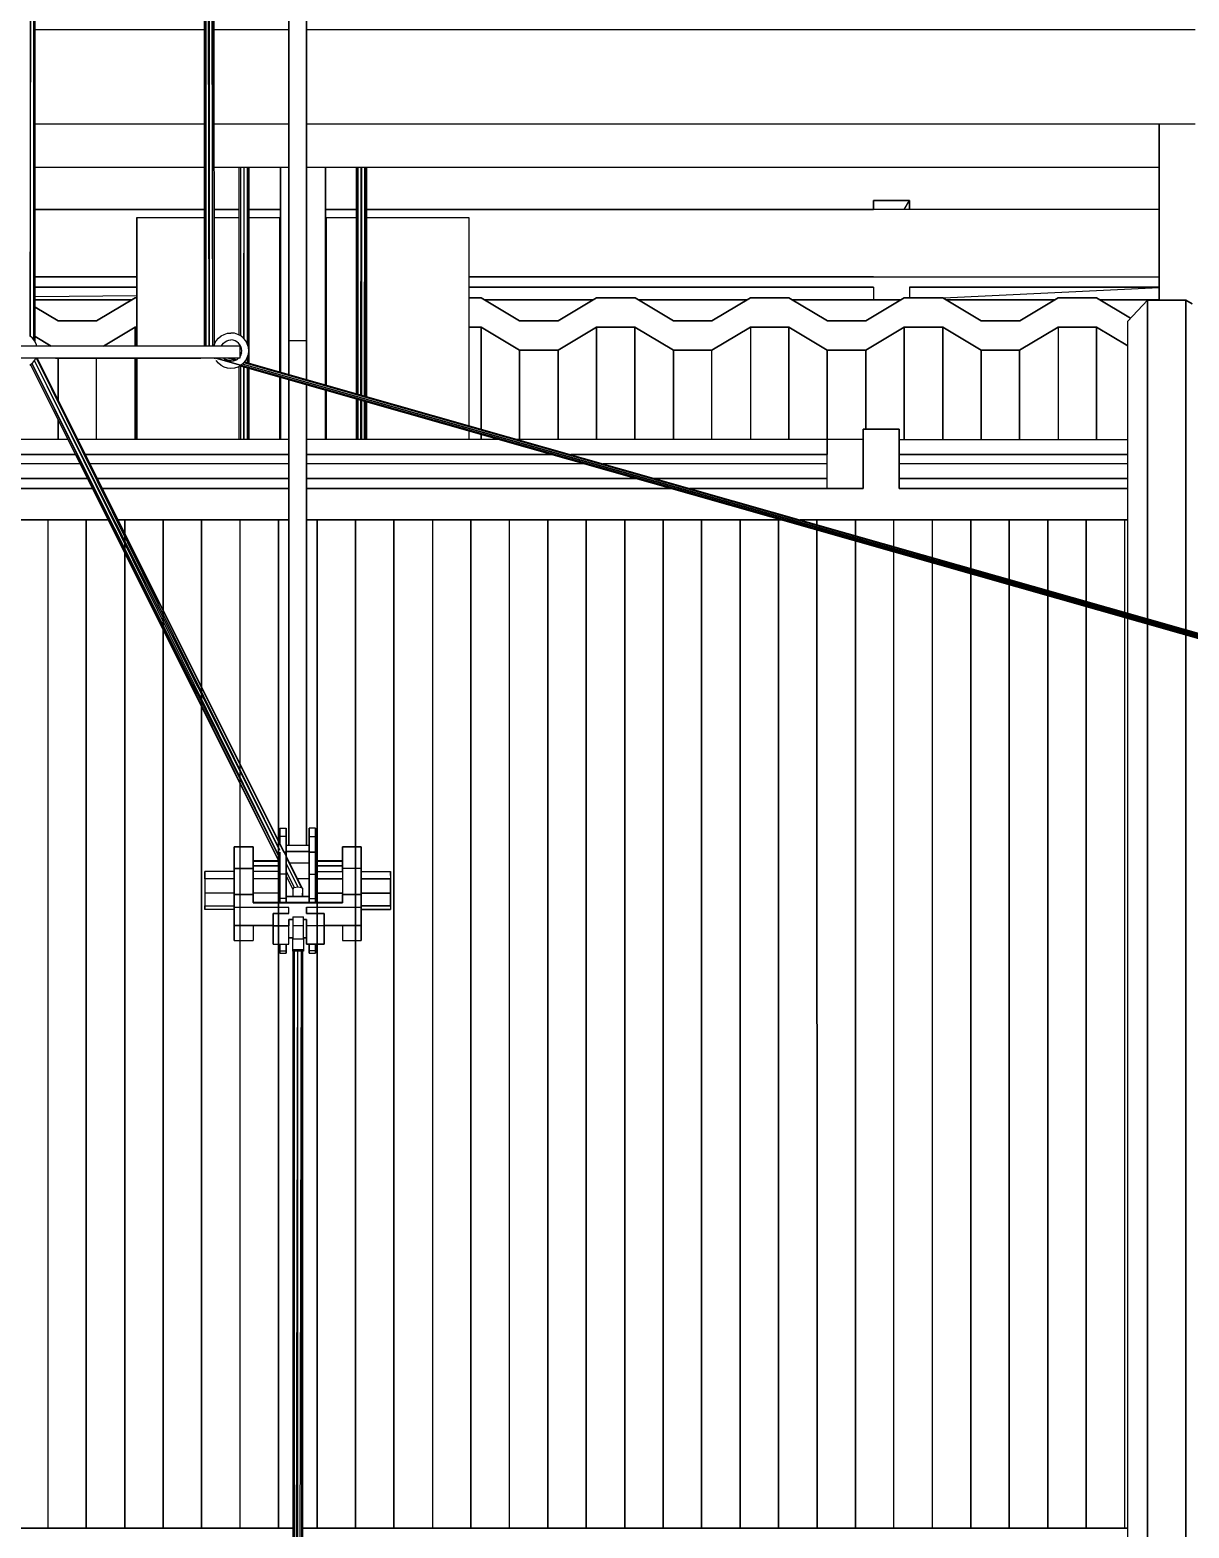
# Model space of a CAD drawing. Extents: x -32 to 51.8, y -51.6 to -5.5.
# Drawn here: x -9.324 to -6.741, y -45.767 to -42.429 of the extents above; entities that cross this region are included whole.
import ezdxf

# ---------------------------------------------------------------- set-up
doc = ezdxf.new("R2010")
doc.units = 0
doc.header["$MEASUREMENT"] = 0
doc.layers.get('0').update_dxf_attribs({"linetype": 'CONTINUOUS'})
doc.layers.add('hachures', color=5, linetype='CONTINUOUS')

msp = doc.modelspace()

# ---------------------------------------------------------------- linework, layer by layer
for p, q in [((-9.3234, -43.1119), (-9.3147, -38.3843)), ((-9.3155, -43.1197), (-9.3147, -38.3843)), ((-9.3154, -43.1197), (-9.3114, -38.3844)), ((-9.3122, -43.1247), (-9.3114, -38.3844)), ((-8.9322, -43.1334), (-8.9366, -38.3844)), ((-8.9366, -38.3844), (-8.9355, -43.1334)), ((-8.9243, -43.1334), (-8.9333, -38.3844)), ((-8.9333, -38.3844), (-8.9322, -43.1334)), ((-8.9164, -43.1334), (-8.9254, -38.3845)), ((-8.9254, -38.3845), (-8.9243, -43.1334)), ((-8.9163, -43.1334), (-8.9174, -38.3844)), ((-8.913, -43.1307), (-8.9174, -38.3844)), ((-8.913, -43.1307), (-8.9141, -38.3844)), ((-9.3226, -38.5067), (-9.3234, -43.1119)), ((-8.747, -43.1207), (-8.747, -41.2391)), ((-8.747, -41.2391), (-8.747, -43.1207)), ((-8.7074, -43.1207), (-8.7074, -41.2391)), ((-8.7074, -41.2391), (-8.7074, -43.1207)), ((-8.9357, -42.429), (-9.3121, -42.429)), ((-8.747, -42.429), (-8.9132, -42.429)), ((-6.7272, -42.429), (-8.7074, -42.429)), ((-8.747, -43.0816), (-8.747, -42.5372)), ((-9.3121, -42.6379), (-8.9356, -42.6379)), ((-8.9131, -42.6379), (-8.747, -42.6379)), ((-8.747, -42.6379), (-8.747, -43.1375)), ((-8.7074, -42.6379), (-6.7272, -42.6379)), ((-6.8072, -43.0311), (-6.8072, -42.6379)), ((-6.8072, -42.6379), (-6.8072, -43.0311)), ((-6.8072, -42.6379), (-6.8072, -43.0311)), ((-6.8072, -43.0311), (-6.8072, -42.6379)), ((-8.9356, -42.7353), (-9.3121, -42.7353)), ((-8.747, -42.7353), (-8.9131, -42.7353)), ((-8.8577, -43.109), (-8.8577, -42.7353)), ((-8.8548, -42.7353), (-8.855, -43.1104)), ((-8.8544, -43.1108), (-8.8544, -42.7353)), ((-8.8475, -42.7353), (-8.848, -43.116)), ((-8.8464, -43.1179), (-8.8464, -42.7353)), ((-8.8396, -42.7353), (-8.84, -43.1277)), ((-8.8385, -43.1322), (-8.8385, -42.7353)), ((-8.8359, -43.1716), (-8.8356, -42.7353)), ((-8.8352, -43.1718), (-8.8352, -42.7353)), ((-8.7657, -42.7353), (-8.7657, -43.1915)), ((-8.7657, -43.1915), (-8.7657, -42.7353)), ((-8.7657, -43.1915), (-8.7657, -42.7353)), ((-6.8072, -42.7353), (-8.7074, -42.7353)), ((-8.6657, -42.7353), (-8.6657, -43.2199)), ((-8.6657, -43.2199), (-8.6657, -42.7353)), ((-8.5962, -43.2397), (-8.5962, -42.7353)), ((-8.5936, -43.2404), (-8.5934, -42.7353)), ((-8.5929, -43.2406), (-8.5929, -42.7353)), ((-8.5867, -43.2424), (-8.586, -42.7353)), ((-8.585, -42.7353), (-8.585, -43.2429)), ((-8.5787, -43.2446), (-8.5781, -42.7353)), ((-8.577, -42.7353), (-8.577, -43.2451)), ((-8.5744, -43.2459), (-8.5742, -42.7353)), ((-8.5737, -42.7353), (-8.5737, -43.2461)), ((-7.3642, -42.8094), (-7.4442, -42.8094)), ((-7.4442, -42.8094), (-7.4442, -42.8292)), ((-7.4442, -42.8094), (-7.3642, -42.8094)), ((-7.4442, -42.8292), (-7.4442, -42.8094)), ((-7.4442, -42.8292), (-7.4442, -42.8094)), ((-7.4442, -42.8094), (-7.4442, -42.8292)), ((-7.4442, -42.8292), (-7.4442, -42.8094)), ((-7.4442, -42.8094), (-7.3642, -42.8094)), ((-7.3755, -42.8292), (-7.3642, -42.8094)), ((-7.3642, -42.8094), (-7.3642, -42.8292)), ((-7.3642, -42.8292), (-7.3642, -42.8094)), ((-7.3642, -42.8094), (-7.3642, -42.8292)), ((-8.9356, -42.8292), (-9.3121, -42.8292)), ((-9.3121, -42.8292), (-8.9356, -42.8292)), ((-9.0856, -43.1334), (-9.0856, -42.8469)), ((-9.0856, -42.8469), (-9.0856, -43.1334)), ((-9.0856, -42.8469), (-9.0856, -42.8469)), ((-9.0856, -43.1334), (-9.0856, -42.8469)), ((-9.0856, -42.8469), (-8.9356, -42.8469)), ((-9.0856, -42.8469), (-9.0856, -42.8469)), ((-8.8577, -42.8292), (-8.9131, -42.8292)), ((-8.9131, -42.8292), (-8.8577, -42.8292)), ((-8.9131, -42.8469), (-8.8577, -42.8469)), ((-8.7657, -42.8292), (-8.8352, -42.8292)), ((-8.8352, -42.8292), (-8.7657, -42.8292)), ((-8.8352, -42.8469), (-8.7676, -42.8469)), ((-8.7676, -42.8469), (-8.7676, -43.191)), ((-8.7676, -42.8469), (-8.7676, -43.191)), ((-8.5962, -42.8292), (-8.6657, -42.8292)), ((-8.6657, -42.8292), (-8.5962, -42.8292)), ((-8.6638, -42.8469), (-8.5962, -42.8469)), ((-8.6638, -43.2205), (-8.6638, -42.8469)), ((-8.6638, -42.8469), (-8.6638, -42.8469)), ((-8.6638, -43.2205), (-8.6638, -42.8469)), ((-8.6638, -42.8469), (-8.6638, -43.2205)), ((-8.6638, -42.8469), (-8.6638, -42.8469)), ((-7.5242, -42.8292), (-8.5737, -42.8292)), ((-8.5737, -42.8292), (-7.5242, -42.8292)), ((-8.5737, -42.8469), (-8.3458, -42.8469)), ((-8.3458, -42.8469), (-8.3458, -43.3109)), ((-7.4442, -42.8292), (-7.5242, -42.8292)), ((-7.5242, -42.8292), (-7.4442, -42.8292)), ((-6.8072, -42.8292), (-7.4442, -42.8292)), ((-9.3121, -42.9792), (-9.0856, -42.9792)), ((-9.0856, -42.9792), (-9.3121, -42.9792)), ((-8.7676, -42.9792), (-8.7657, -42.9792)), ((-8.7657, -42.9792), (-8.7676, -42.9792)), ((-8.6657, -42.9792), (-8.6638, -42.9792)), ((-8.6638, -42.9792), (-8.6657, -42.9792)), ((-8.3458, -42.9792), (-7.5242, -42.9792)), ((-7.5242, -42.9792), (-8.3458, -42.9792)), ((-7.5242, -42.9792), (-7.4442, -42.9792)), ((-7.4442, -42.9792), (-7.5242, -42.9792)), ((-7.4442, -42.9792), (-6.8072, -42.9792)), ((-9.3122, -43.0025), (-9.0856, -43.0025)), ((-9.0856, -43.0025), (-9.3122, -43.0025)), ((-9.0856, -43.0025), (-9.3122, -43.0025)), ((-9.3122, -43.0233), (-9.0856, -43.0208)), ((-9.0898, -43.0259), (-9.1755, -43.077)), ((-9.1755, -43.077), (-9.0898, -43.0259)), ((-9.0856, -43.0259), (-9.0898, -43.0259)), ((-9.0898, -43.0259), (-9.0898, -43.0259)), ((-9.0898, -43.0259), (-9.0856, -43.0259)), ((-8.7676, -43.0025), (-8.7657, -43.0025)), ((-8.7657, -43.0025), (-8.7676, -43.0025)), ((-8.7657, -43.0025), (-8.7676, -43.0025)), ((-8.7676, -43.0173), (-8.7657, -43.0172)), ((-8.6657, -43.0025), (-8.6638, -43.0025)), ((-8.6638, -43.0025), (-8.6657, -43.0025)), ((-8.6638, -43.0025), (-8.6657, -43.0025)), ((-8.6657, -43.0161), (-8.6638, -43.0161)), ((-8.6638, -43.0259), (-8.6657, -43.0259)), ((-8.6657, -43.0259), (-8.6638, -43.0259)), ((-8.3458, -43.0025), (-7.4442, -43.0025)), ((-7.4442, -43.0025), (-8.3458, -43.0025)), ((-7.4442, -43.0025), (-8.3458, -43.0025)), ((-8.3184, -43.0259), (-8.3458, -43.0259)), ((-8.3458, -43.0259), (-8.3184, -43.0259)), ((-8.2327, -43.077), (-8.3184, -43.0259)), ((-8.3184, -43.0259), (-8.3184, -43.0259)), ((-8.3184, -43.0259), (-8.2327, -43.077)), ((-8.0612, -43.0259), (-8.147, -43.077)), ((-8.147, -43.077), (-8.0612, -43.0259)), ((-7.9755, -43.0259), (-8.0612, -43.0259)), ((-8.0612, -43.0259), (-8.0612, -43.0259)), ((-8.0612, -43.0259), (-7.9755, -43.0259)), ((-7.8898, -43.077), (-7.9755, -43.0259)), ((-7.9755, -43.0259), (-7.9755, -43.0259)), ((-7.9755, -43.0259), (-7.8898, -43.077)), ((-7.7184, -43.0259), (-7.8041, -43.077)), ((-7.8041, -43.077), (-7.7184, -43.0259)), ((-7.6327, -43.0259), (-7.7184, -43.0259)), ((-7.7184, -43.0259), (-7.7184, -43.0259)), ((-7.7184, -43.0259), (-7.6327, -43.0259)), ((-7.547, -43.077), (-7.6327, -43.0259)), ((-7.6327, -43.0259), (-7.6327, -43.0259)), ((-7.6327, -43.0259), (-7.547, -43.077)), ((-7.3755, -43.0259), (-7.4612, -43.077)), ((-7.4612, -43.077), (-7.3755, -43.0259)), ((-7.2898, -43.0259), (-7.3755, -43.0259)), ((-7.3755, -43.0259), (-7.3755, -43.0259)), ((-7.3755, -43.0259), (-7.2898, -43.0259)), ((-7.3642, -43.0025), (-6.8072, -43.0025)), ((-6.8072, -43.0025), (-7.3642, -43.0025)), ((-6.8072, -43.0025), (-7.3642, -43.0025)), ((-7.3642, -43.0025), (-7.3642, -43.0259)), ((-7.2041, -43.077), (-7.2898, -43.0259)), ((-7.2898, -43.0259), (-7.2898, -43.0259)), ((-7.2898, -43.0259), (-7.2041, -43.077)), ((-6.8072, -43.0036), (-7.2881, -43.0269)), ((-7.0327, -43.0259), (-7.1184, -43.077)), ((-7.1184, -43.077), (-7.0327, -43.0259)), ((-6.947, -43.0259), (-7.0327, -43.0259)), ((-7.0327, -43.0259), (-7.0327, -43.0259)), ((-7.0327, -43.0259), (-6.947, -43.0259)), ((-6.947, -43.0259), (-6.947, -43.0259)), ((-6.947, -43.0259), (-6.8711, -43.0711)), ((-6.8711, -43.0711), (-6.947, -43.0259)), ((-6.947, -43.0259), (-6.947, -43.0259)), ((-9.0977, -43.0306), (-9.3122, -43.0306)), ((-9.3122, -43.0306), (-9.0977, -43.0306)), ((-9.0977, -43.0306), (-9.3122, -43.0306)), ((-9.2612, -43.077), (-9.3122, -43.0467)), ((-9.3122, -43.0467), (-9.2612, -43.077)), ((-8.7657, -43.0306), (-8.7676, -43.0306)), ((-8.7676, -43.0306), (-8.7657, -43.0306)), ((-8.7657, -43.0306), (-8.7676, -43.0306)), ((-8.7657, -43.0371), (-8.7676, -43.0382)), ((-8.7676, -43.0382), (-8.7657, -43.0371)), ((-8.0691, -43.0306), (-8.3105, -43.0306)), ((-8.3105, -43.0306), (-8.0691, -43.0306)), ((-8.0691, -43.0306), (-8.3105, -43.0306)), ((-7.7263, -43.0306), (-7.9677, -43.0306)), ((-7.9677, -43.0306), (-7.7263, -43.0306)), ((-7.7263, -43.0306), (-7.9677, -43.0306)), ((-7.4442, -43.0306), (-7.6248, -43.0306)), ((-7.6248, -43.0306), (-7.4442, -43.0306)), ((-7.4442, -43.0306), (-7.6248, -43.0306)), ((-7.3834, -43.0306), (-7.4442, -43.0306)), ((-7.4442, -43.0306), (-7.3834, -43.0306)), ((-7.4442, -43.0306), (-7.3834, -43.0306)), ((-7.282, -43.0306), (-7.0405, -43.0306)), ((-7.282, -43.0306), (-7.0405, -43.0306)), ((-7.0406, -43.0306), (-7.2819, -43.0306)), ((-6.8072, -43.0306), (-6.9391, -43.0306)), ((-6.9391, -43.0306), (-6.8072, -43.0306)), ((-6.9391, -43.0306), (-6.8072, -43.0306)), ((-6.8774, -43.0779), (-6.8339, -43.0311)), ((-6.8339, -43.0311), (-6.8774, -43.0779)), ((-6.8339, -43.0311), (-6.8339, -43.7406)), ((-6.7482, -43.0311), (-6.8339, -43.0311)), ((-6.8339, -43.0311), (-6.7482, -43.0311)), ((-6.7338, -43.039), (-6.7482, -43.0311)), ((-6.7482, -43.7649), (-6.7482, -43.0311)), ((-6.7482, -43.0311), (-6.7338, -43.039)), ((-9.1755, -43.077), (-9.2612, -43.077)), ((-9.2612, -43.077), (-9.2612, -43.077)), ((-9.2612, -43.077), (-9.1755, -43.077)), ((-9.1755, -43.077), (-9.1755, -43.077)), ((-9.1603, -43.1334), (-9.0899, -43.0914)), ((-9.0899, -43.0915), (-9.1603, -43.1334)), ((-9.0899, -43.0914), (-9.0899, -43.0915)), ((-9.0899, -43.0914), (-9.0856, -43.0914)), ((-9.0899, -43.1334), (-9.0899, -43.0915)), ((-9.0856, -43.0915), (-9.0899, -43.0915)), ((-8.6657, -43.0914), (-8.6638, -43.0914)), ((-8.6638, -43.0915), (-8.6657, -43.0915)), ((-8.3458, -43.0914), (-8.3185, -43.0914)), ((-8.3185, -43.0915), (-8.3458, -43.0915)), ((-8.3185, -43.0915), (-8.3185, -43.0914)), ((-8.3185, -43.0914), (-8.2328, -43.1426)), ((-8.3185, -43.3186), (-8.3185, -43.0915)), ((-8.2328, -43.1426), (-8.3185, -43.0915)), ((-8.147, -43.077), (-8.2327, -43.077)), ((-8.2327, -43.077), (-8.2327, -43.077)), ((-8.2327, -43.077), (-8.147, -43.077)), ((-8.1471, -43.1426), (-8.0614, -43.0914)), ((-8.0614, -43.0915), (-8.1471, -43.1426)), ((-8.147, -43.077), (-8.147, -43.077)), ((-8.0614, -43.0915), (-8.0614, -43.0914)), ((-8.0614, -43.0914), (-7.9757, -43.0914)), ((-7.9757, -43.0915), (-8.0614, -43.0915)), ((-7.9757, -43.0915), (-7.9757, -43.0914)), ((-7.9757, -43.0914), (-7.8899, -43.1426)), ((-7.8899, -43.1426), (-7.9757, -43.0915)), ((-7.8041, -43.077), (-7.8898, -43.077)), ((-7.8898, -43.077), (-7.8898, -43.077)), ((-7.8898, -43.077), (-7.8041, -43.077)), ((-7.8042, -43.1426), (-7.7185, -43.0914)), ((-7.7185, -43.0915), (-7.8042, -43.1426)), ((-7.8041, -43.077), (-7.8041, -43.077)), ((-7.7185, -43.0914), (-7.6328, -43.0914)), ((-7.6328, -43.0915), (-7.7185, -43.0915)), ((-7.6328, -43.0915), (-7.6328, -43.0914)), ((-7.6328, -43.0914), (-7.5471, -43.1426)), ((-7.5471, -43.1426), (-7.6328, -43.0915)), ((-7.4612, -43.077), (-7.547, -43.077)), ((-7.547, -43.077), (-7.547, -43.077)), ((-7.547, -43.077), (-7.4612, -43.077)), ((-7.4614, -43.1426), (-7.3757, -43.0914)), ((-7.3757, -43.0915), (-7.4614, -43.1426)), ((-7.4612, -43.077), (-7.4612, -43.077)), ((-7.3757, -43.0915), (-7.3757, -43.0914)), ((-7.3757, -43.0914), (-7.2899, -43.0914)), ((-7.2899, -43.0915), (-7.3757, -43.0915)), ((-7.2899, -43.0915), (-7.2899, -43.0914)), ((-7.2899, -43.0914), (-7.2042, -43.1426)), ((-7.2042, -43.1426), (-7.2899, -43.0915)), ((-7.1184, -43.077), (-7.2041, -43.077)), ((-7.2041, -43.077), (-7.2041, -43.077)), ((-7.2041, -43.077), (-7.1184, -43.077)), ((-7.1185, -43.1426), (-7.0328, -43.0914)), ((-7.0328, -43.0915), (-7.1185, -43.1426)), ((-7.1184, -43.077), (-7.1184, -43.077)), ((-7.0328, -43.0914), (-6.9471, -43.0914)), ((-6.9471, -43.0915), (-7.0328, -43.0915)), ((-6.9471, -43.0914), (-6.8774, -43.133)), ((-6.8774, -43.133), (-6.9471, -43.0915)), ((-6.8774, -43.7282), (-6.8774, -43.0779)), ((-6.8774, -43.0779), (-6.8774, -43.0779)), ((-9.3186, -43.1158), (-9.3246, -43.1109)), ((-9.3137, -43.1218), (-9.3186, -43.1158)), ((-9.3101, -43.1286), (-9.3137, -43.1218)), ((-9.3122, -43.1123), (-9.2767, -43.1334)), ((-9.2767, -43.1334), (-9.3122, -43.1123)), ((-8.9124, -43.1286), (-8.9088, -43.1218)), ((-8.9088, -43.1218), (-8.9039, -43.1158)), ((-8.9039, -43.1158), (-8.8979, -43.1109)), ((-8.8979, -43.1109), (-8.8911, -43.1073)), ((-8.8959, -43.1304), (-8.8929, -43.1268)), ((-8.8929, -43.1268), (-8.8893, -43.1238)), ((-8.8911, -43.1073), (-8.8837, -43.105)), ((-8.8893, -43.1238), (-8.8852, -43.1216)), ((-8.8852, -43.1216), (-8.8807, -43.1202)), ((-8.8837, -43.105), (-8.876, -43.1043)), ((-8.8807, -43.1202), (-8.876, -43.1197)), ((-8.8683, -43.105), (-8.876, -43.1043)), ((-8.8713, -43.1202), (-8.876, -43.1197)), ((-8.8668, -43.1216), (-8.8713, -43.1202)), ((-8.8609, -43.1073), (-8.8683, -43.105)), ((-8.8627, -43.1238), (-8.8668, -43.1216)), ((-8.859, -43.1268), (-8.8627, -43.1238)), ((-8.8541, -43.1109), (-8.8609, -43.1073)), ((-8.856, -43.1304), (-8.859, -43.1268)), ((-8.8481, -43.1158), (-8.8541, -43.1109)), ((-8.8432, -43.1218), (-8.8481, -43.1158)), ((-8.8396, -43.1286), (-8.8432, -43.1218)), ((-8.7676, -43.1037), (-8.7657, -43.1026)), ((-8.7657, -43.1026), (-8.7676, -43.1037)), ((-8.747, -43.1968), (-8.747, -43.1207)), ((-8.747, -43.1207), (-8.7074, -43.1207)), ((-8.747, -43.1375), (-8.747, -43.1207)), ((-8.747, -43.1207), (-8.747, -43.1968)), ((-8.7074, -43.2081), (-8.7074, -43.1207)), ((-8.7074, -43.1207), (-8.7074, -43.2081)), ((-9.279, -43.1334), (-9.3557, -43.1334)), ((-9.279, -43.1605), (-9.3557, -43.1605)), ((-9.3137, -43.1656), (-9.311, -43.1605)), ((-9.3086, -43.1334), (-9.3101, -43.1286)), ((-9.3096, -43.1605), (-8.7586, -44.2609)), ((-8.7673, -44.2567), (-9.3096, -43.1605)), ((-8.7158, -44.3438), (-9.3079, -43.1605)), ((-8.7585, -44.2609), (-9.3079, -43.1605)), ((-9.2674, -43.1334), (-9.279, -43.1334)), ((-9.2674, -43.1605), (-9.279, -43.1605)), ((-8.9432, -43.1334), (-9.2674, -43.1334)), ((-8.9432, -43.1605), (-9.2674, -43.1605)), ((-9.2674, -43.1605), (-8.9432, -43.1605)), ((-9.2614, -43.2535), (-9.2614, -43.1605)), ((-9.0899, -43.3413), (-9.0899, -43.1605)), ((-9.0856, -43.3413), (-9.0856, -43.1605)), ((-9.0856, -43.1605), (-9.0856, -43.3413)), ((-9.0856, -43.3413), (-9.0856, -43.1605)), ((-8.9329, -43.1334), (-8.9432, -43.1334)), ((-8.9329, -43.1605), (-8.9432, -43.1605)), ((-8.8563, -43.1334), (-8.9329, -43.1334)), ((-8.8563, -43.1605), (-8.9329, -43.1605)), ((-8.9124, -43.1286), (-8.9139, -43.1334)), ((-8.9139, -43.1334), (-8.9124, -43.1286)), ((-8.9112, -43.1611), (-8.9134, -43.1605)), ((-8.9134, -43.1605), (-8.9112, -43.1611)), ((-4.774, -44.3341), (-8.9101, -43.1605)), ((-8.9101, -43.1605), (-4.774, -44.338)), ((-8.8976, -43.1334), (-8.8959, -43.1304)), ((-8.8929, -43.1607), (-8.8931, -43.1605)), ((-8.8893, -43.1637), (-8.8929, -43.1607)), ((-8.8658, -43.1653), (-8.8829, -43.1605)), ((-8.8658, -43.1653), (-8.8828, -43.1605)), ((-8.8748, -43.1605), (-8.863, -43.1638)), ((-8.859, -43.1607), (-8.8627, -43.1637)), ((-8.8589, -43.1605), (-8.859, -43.1607)), ((-8.8563, -43.1334), (-8.8563, -43.1605)), ((-8.856, -43.157), (-8.8563, -43.1573)), ((-8.8538, -43.1345), (-8.856, -43.1304)), ((-8.8538, -43.1529), (-8.856, -43.157)), ((-8.8525, -43.139), (-8.8538, -43.1345)), ((-8.8525, -43.1484), (-8.8538, -43.1529)), ((-8.852, -43.1437), (-8.8525, -43.139)), ((-8.8525, -43.1484), (-8.852, -43.1437)), ((-8.8432, -43.1656), (-8.8396, -43.1588)), ((-8.8401, -43.1597), (-8.8401, -43.1704)), ((-8.8373, -43.136), (-8.8396, -43.1286)), ((-8.8396, -43.1588), (-8.8373, -43.1514)), ((-8.8385, -43.1708), (-8.8385, -43.1552)), ((-8.8366, -43.1437), (-8.8373, -43.136)), ((-8.8373, -43.1514), (-8.8366, -43.1437)), ((-8.747, -43.1375), (-8.747, -43.1629)), ((-8.747, -43.1629), (-8.747, -43.1375)), ((-8.2328, -43.1426), (-8.2328, -43.1426)), ((-8.2328, -43.1426), (-8.1471, -43.1426)), ((-8.1471, -43.1426), (-8.2328, -43.1426)), ((-8.1471, -43.1426), (-8.1471, -43.1426)), ((-7.8899, -43.1426), (-7.8899, -43.1426)), ((-7.8899, -43.1426), (-7.8042, -43.1426)), ((-7.8042, -43.1426), (-7.8899, -43.1426)), ((-7.5471, -43.1426), (-7.5471, -43.1426)), ((-7.5471, -43.1426), (-7.4614, -43.1426)), ((-7.4614, -43.1426), (-7.5471, -43.1426)), ((-7.4614, -43.1426), (-7.4614, -43.1426)), ((-7.2042, -43.1426), (-7.2042, -43.1426)), ((-7.2042, -43.1426), (-7.1185, -43.1426)), ((-7.1185, -43.1426), (-7.2042, -43.1426)), ((-7.1185, -43.1426), (-7.1185, -43.1426)), ((-9.3186, -43.1716), (-9.3246, -43.1765)), ((-9.323, -43.1752), (-8.7673, -44.2857)), ((-9.3196, -43.1724), (-8.7673, -44.2853)), ((-9.3195, -43.1723), (-8.7673, -44.2752)), ((-9.3186, -43.1716), (-9.3137, -43.1656)), ((-8.7673, -44.2577), (-9.3141, -43.166)), ((-9.3141, -43.1661), (-8.7673, -44.2742)), ((-8.9039, -43.1716), (-8.9088, -43.1656)), ((-8.8979, -43.1765), (-8.9039, -43.1716)), ((-8.8911, -43.1801), (-8.8979, -43.1765)), ((-8.8837, -43.1824), (-8.8911, -43.1801)), ((-8.873, -43.1674), (-8.8909, -43.1623)), ((-8.8732, -43.1674), (-8.8909, -43.1624)), ((-8.8852, -43.1659), (-8.8893, -43.1637)), ((-8.8807, -43.1672), (-8.8852, -43.1659)), ((-8.876, -43.1831), (-8.8837, -43.1824)), ((-8.876, -43.1677), (-8.8807, -43.1672)), ((-8.8713, -43.1672), (-8.876, -43.1677)), ((-8.8683, -43.1824), (-8.876, -43.1831)), ((-8.8668, -43.1659), (-8.8713, -43.1672)), ((-8.8609, -43.1801), (-8.8683, -43.1824)), ((-8.8627, -43.1637), (-8.8668, -43.1659)), ((-8.8541, -43.1765), (-8.8609, -43.1801)), ((-8.8577, -43.3413), (-8.8577, -43.1784)), ((-4.774, -44.338), (-8.8552, -43.1771)), ((-8.8552, -43.1771), (-4.774, -44.3386)), ((-8.8551, -43.1771), (-8.8551, -43.3413)), ((-8.8544, -43.3413), (-8.8544, -43.1773)), ((-8.8481, -43.1716), (-8.854, -43.1764)), ((-4.774, -44.3341), (-8.8508, -43.1738)), ((-4.774, -44.3292), (-8.8507, -43.1737)), ((-8.848, -43.1791), (-8.8482, -43.3413)), ((-8.8481, -43.1716), (-8.8432, -43.1656)), ((-4.774, -44.3291), (-8.8473, -43.1706)), ((-4.774, -44.3261), (-8.8473, -43.1706)), ((-8.8464, -43.3413), (-8.8464, -43.1796)), ((-8.8458, -43.1687), (-4.774, -44.3261)), ((-8.8401, -43.1814), (-8.8403, -43.3413)), ((-8.8385, -43.3413), (-8.8385, -43.1818)), ((-8.8359, -43.3413), (-8.8359, -43.1826)), ((-8.8352, -43.3413), (-8.8352, -43.1828)), ((-8.747, -43.1629), (-8.747, -43.1968)), ((-8.747, -43.1968), (-8.747, -43.1629)), ((-8.7676, -43.202), (-8.7676, -43.3413)), ((-8.7676, -43.202), (-8.7676, -43.3413)), ((-8.7657, -43.2025), (-8.7657, -43.3413)), ((-8.7657, -43.3413), (-8.7657, -43.2025)), ((-8.7657, -43.3413), (-8.7657, -43.2025)), ((-8.747, -43.2079), (-8.7469, -44.2463)), ((-8.7469, -44.2463), (-8.747, -43.2079)), ((-8.747, -43.2079), (-8.747, -44.2463)), ((-8.747, -44.2463), (-8.747, -43.2079)), ((-8.7074, -44.2463), (-8.7074, -43.2191)), ((-8.7074, -43.2191), (-8.7074, -44.2463)), ((-8.6657, -43.231), (-8.6657, -43.3413)), ((-8.6657, -43.3413), (-8.6657, -43.231)), ((-8.6638, -43.3413), (-8.6638, -43.2315)), ((-8.6638, -43.3413), (-8.6638, -43.2315)), ((-8.6638, -43.2315), (-8.6638, -43.3413)), ((-8.5962, -43.3413), (-8.5962, -43.2508)), ((-8.5937, -43.3413), (-8.5936, -43.2515)), ((-8.5929, -43.3413), (-8.5929, -43.2517)), ((-8.5868, -43.3413), (-8.5867, -43.2535)), ((-8.585, -43.254), (-8.585, -43.3413)), ((-8.5788, -43.3413), (-8.5787, -43.2557)), ((-8.577, -43.2562), (-8.577, -43.3413)), ((-8.5745, -43.3413), (-8.5744, -43.257)), ((-8.5737, -43.2572), (-8.5737, -43.3413)), ((-8.3458, -43.322), (-8.3458, -43.3413)), ((-7.4672, -43.3189), (-7.4672, -43.4505)), ((-7.4672, -43.3753), (-7.4672, -43.3189)), ((-7.4672, -43.3189), (-7.4672, -43.3189)), ((-7.3872, -43.3189), (-7.4672, -43.3189)), ((-7.4672, -43.3189), (-7.4672, -43.3753)), ((-7.4672, -43.4506), (-7.4672, -43.3189)), ((-7.4672, -43.3189), (-7.3872, -43.3189)), ((-7.3872, -43.3189), (-7.4672, -43.3189)), ((-7.4672, -43.4505), (-7.4672, -43.3189)), ((-7.3872, -43.3189), (-7.3872, -43.4506)), ((-7.3872, -43.4505), (-7.3872, -43.3189)), ((-7.3872, -43.4505), (-7.3872, -43.3189)), ((-7.3872, -43.3189), (-7.3872, -43.3753)), ((-9.2399, -43.3413), (-9.9072, -43.3413)), ((-8.7469, -43.3413), (-9.2174, -43.3413)), ((-8.2782, -43.3413), (-8.7074, -43.3413)), ((-8.3185, -43.3413), (-8.3185, -43.3298)), ((-8.3185, -43.3298), (-8.3185, -43.3413)), ((-7.5472, -43.3413), (-8.2387, -43.3413)), ((-7.5472, -43.3413), (-7.5472, -43.3413)), ((-7.4672, -43.3413), (-7.5472, -43.3413)), ((-7.5472, -43.3413), (-7.5472, -43.3413)), ((-7.5472, -43.3413), (-7.5472, -43.3413)), ((-7.5472, -43.4505), (-7.5472, -43.3413)), ((-7.5472, -43.3413), (-7.5472, -43.3753)), ((-7.4672, -43.3413), (-7.4672, -43.3413)), ((-7.4672, -43.4505), (-7.4672, -43.3413)), ((-7.4672, -43.3413), (-7.4672, -43.4505)), ((-7.3872, -43.3413), (-6.8774, -43.3413)), ((-9.9072, -43.3753), (-9.2229, -43.3753)), ((-9.2229, -43.3753), (-9.9072, -43.3753)), ((-9.2004, -43.3753), (-8.7469, -43.3753)), ((-8.7469, -43.3753), (-9.2004, -43.3753)), ((-8.7074, -43.3753), (-8.1586, -43.3753)), ((-8.1586, -43.3753), (-8.7074, -43.3753)), ((-8.119, -43.3753), (-7.5472, -43.3753)), ((-7.5472, -43.3753), (-8.119, -43.3753)), ((-7.4672, -43.3753), (-7.4672, -43.3753)), ((-7.4672, -43.3753), (-7.4672, -43.3753)), ((-7.3872, -43.3753), (-6.8774, -43.3753)), ((-6.8774, -43.3753), (-7.3872, -43.3753)), ((-9.2126, -43.3958), (-9.9072, -43.3958)), ((-9.1964, -43.4283), (-9.9072, -43.4283)), ((-9.9072, -43.4283), (-9.1964, -43.4283)), ((-8.7469, -43.3958), (-9.1901, -43.3958)), ((-8.7469, -43.4283), (-9.1739, -43.4283)), ((-9.1739, -43.4283), (-8.7469, -43.4283)), ((-8.0866, -43.3958), (-8.7074, -43.3958)), ((-7.9724, -43.4283), (-8.7074, -43.4283)), ((-8.7074, -43.4283), (-7.9724, -43.4283)), ((-7.5472, -43.3958), (-8.0469, -43.3958)), ((-7.5472, -43.4283), (-7.9326, -43.4283)), ((-7.9326, -43.4283), (-7.5472, -43.4283)), ((-7.4672, -43.3958), (-7.4672, -43.3958)), ((-7.4672, -43.4283), (-7.4672, -43.4283)), ((-7.4672, -43.4283), (-7.4672, -43.4283)), ((-6.8774, -43.3958), (-7.3872, -43.3958)), ((-6.8774, -43.4283), (-7.3872, -43.4283)), ((-7.3872, -43.4283), (-6.8774, -43.4283)), ((-9.9872, -43.4506), (-9.1852, -43.4506)), ((-9.1852, -43.4506), (-9.9872, -43.4506)), ((-9.1852, -43.4506), (-9.9872, -43.4506)), ((-9.1628, -43.4506), (-8.7469, -43.4506)), ((-8.7469, -43.4506), (-9.1628, -43.4506)), ((-8.7469, -43.4506), (-9.1628, -43.4506)), ((-7.8943, -43.4505), (-8.7074, -43.4506)), ((-7.8943, -43.4505), (-8.7074, -43.4506)), ((-8.7074, -43.4506), (-7.8943, -43.4506)), ((-7.4672, -43.4505), (-7.8543, -43.4505)), ((-7.4672, -43.4505), (-7.8543, -43.4505)), ((-7.8543, -43.4506), (-7.4672, -43.4506)), ((-6.8774, -43.4505), (-7.3872, -43.4505)), ((-6.8774, -43.4505), (-7.3872, -43.4505)), ((-7.3872, -43.4506), (-6.8774, -43.4506)), ((-9.1501, -43.5208), (-9.9872, -43.5208)), ((-9.1501, -43.5208), (-9.9872, -43.5208)), ((-9.9872, -43.5208), (-9.1501, -43.5208)), ((-8.7469, -43.5208), (-9.1276, -43.5208)), ((-8.7469, -43.5208), (-9.1276, -43.5208)), ((-9.1276, -43.5208), (-8.7469, -43.5208)), ((-7.6476, -43.5208), (-8.7074, -43.5208)), ((-7.6476, -43.5208), (-8.7074, -43.5208)), ((-8.7074, -43.5208), (-7.6476, -43.5208)), ((-8.6843, -45.7671), (-8.6843, -43.5208)), ((-7.4672, -43.5208), (-7.6073, -43.5208)), ((-7.4672, -43.5208), (-7.6073, -43.5208)), ((-7.6073, -43.5208), (-7.4672, -43.5208)), ((-7.3872, -43.5208), (-7.4672, -43.5208)), ((-7.3872, -43.5208), (-7.4672, -43.5208)), ((-7.4672, -43.5208), (-7.3872, -43.5208)), ((-6.8774, -43.5208), (-7.3872, -43.5208)), ((-6.8774, -43.5208), (-7.3872, -43.5208)), ((-7.3872, -43.5208), (-6.8774, -43.5208)), ((-6.8773, -47.2458), (-6.8774, -43.74)), ((-8.7673, -44.2076), (-8.7529, -44.2076)), ((-8.7673, -44.2262), (-8.7673, -44.2076)), ((-8.7673, -44.2076), (-8.7673, -44.2127)), ((-8.7673, -44.2127), (-8.7673, -44.2358)), ((-8.7529, -44.2262), (-8.7673, -44.2262)), ((-8.7673, -44.2408), (-8.7673, -44.2262)), ((-8.7673, -44.2262), (-8.7673, -44.2408)), ((-8.7529, -44.2076), (-8.7529, -44.2262)), ((-8.7529, -44.2262), (-8.7529, -44.2076)), ((-8.7529, -44.2262), (-8.7529, -44.2609)), ((-8.7529, -44.2609), (-8.7529, -44.2262)), ((-8.7018, -44.2127), (-8.7018, -44.2076)), ((-8.7018, -44.2076), (-8.7018, -44.2262)), ((-8.6873, -44.2076), (-8.7018, -44.2076)), ((-8.7018, -44.2262), (-8.7018, -44.2076)), ((-8.7018, -44.2076), (-8.7018, -44.2127)), ((-8.7018, -44.2127), (-8.7018, -44.2358)), ((-8.7018, -44.2358), (-8.7018, -44.2127)), ((-8.7018, -44.2262), (-8.7018, -44.2609)), ((-8.7018, -44.2262), (-8.6873, -44.2262)), ((-8.7018, -44.2609), (-8.7018, -44.2262)), ((-8.6873, -44.2076), (-8.6873, -44.2262)), ((-8.6873, -44.2262), (-8.6873, -44.2076)), ((-8.6873, -44.2262), (-8.6873, -44.2609)), ((-8.6873, -44.2609), (-8.6873, -44.2262)), ((-8.8686, -44.2619), (-8.8686, -44.249)), ((-8.8686, -44.249), (-8.8267, -44.249)), ((-8.8686, -44.249), (-8.8686, -44.2619)), ((-8.8267, -44.249), (-8.8686, -44.249)), ((-8.8686, -44.249), (-8.8686, -44.3045)), ((-8.8686, -44.2972), (-8.8686, -44.2619)), ((-8.8686, -44.2619), (-8.8686, -44.2972)), ((-8.8267, -44.2619), (-8.8267, -44.249)), ((-8.8267, -44.249), (-8.8267, -44.2619)), ((-8.8267, -44.249), (-8.8267, -44.2619)), ((-8.8267, -44.2972), (-8.8267, -44.2619)), ((-8.8267, -44.2619), (-8.8267, -44.2619)), ((-8.8267, -44.2619), (-8.8267, -44.2972)), ((-8.7673, -44.2358), (-8.7673, -44.2358)), ((-8.7673, -44.2358), (-8.7673, -44.2408)), ((-8.7673, -44.3103), (-8.7673, -44.2609)), ((-8.7673, -44.2609), (-8.7673, -44.3103)), ((-8.7529, -44.2609), (-8.7573, -44.2609)), ((-8.7018, -44.2463), (-8.7529, -44.2463)), ((-8.7529, -44.2598), (-8.7529, -44.2463)), ((-8.7529, -44.2598), (-8.7018, -44.2598)), ((-8.7018, -44.2598), (-8.7529, -44.2598)), ((-8.7529, -44.2609), (-8.7529, -44.3103)), ((-8.7529, -44.3103), (-8.7529, -44.2609)), ((-8.7018, -44.2358), (-8.7018, -44.2358)), ((-8.7018, -44.2463), (-8.7018, -44.2358)), ((-8.7018, -44.2609), (-8.7018, -44.2609)), ((-8.7018, -44.2609), (-8.7018, -44.3103)), ((-8.7018, -44.2609), (-8.6873, -44.2609)), ((-8.7018, -44.3103), (-8.7018, -44.2609)), ((-8.6873, -44.2609), (-8.7018, -44.2609)), ((-8.6873, -44.2609), (-8.6873, -44.2609)), ((-8.6873, -44.2609), (-8.6873, -44.3103)), ((-8.6873, -44.3103), (-8.6873, -44.2609)), ((-8.5857, -44.249), (-8.6276, -44.249)), ((-8.6276, -44.249), (-8.6276, -44.2619)), ((-8.6276, -44.2619), (-8.6276, -44.249)), ((-8.6276, -44.249), (-8.5857, -44.249)), ((-8.6276, -44.2619), (-8.6276, -44.3045)), ((-8.6276, -44.2619), (-8.6276, -44.2972)), ((-8.6276, -44.2972), (-8.6276, -44.2619)), ((-8.5857, -44.2619), (-8.5857, -44.249)), ((-8.5857, -44.249), (-8.5857, -44.2619)), ((-8.5857, -44.2619), (-8.5857, -44.249)), ((-8.5857, -44.249), (-8.5857, -44.2972)), ((-8.5857, -44.2619), (-8.5857, -44.2972)), ((-8.5857, -44.2972), (-8.5857, -44.2619)), ((-8.8686, -44.2807), (-8.8686, -44.2807)), ((-8.8686, -44.2807), (-8.8686, -44.3045)), ((-8.8686, -44.2918), (-8.8686, -44.2814)), ((-8.8686, -44.2814), (-8.8686, -44.2814)), ((-8.7699, -44.2807), (-8.8267, -44.2807)), ((-8.8267, -44.2814), (-8.7695, -44.2814)), ((-8.7673, -44.2918), (-8.8267, -44.2918)), ((-8.8267, -44.2918), (-8.7673, -44.2918)), ((-8.7673, -44.2857), (-8.7673, -44.3045)), ((-8.7673, -44.329), (-8.7673, -44.2857)), ((-8.7191, -44.3398), (-8.7529, -44.2721)), ((-8.7529, -44.2723), (-8.7191, -44.3398)), ((-8.727, -44.3381), (-8.7529, -44.2858)), ((-8.727, -44.3381), (-8.7529, -44.2865)), ((-8.7453, -44.2848), (-8.7018, -44.2848)), ((-8.6276, -44.2807), (-8.6873, -44.2807)), ((-8.6873, -44.2814), (-8.6276, -44.2814)), ((-8.6276, -44.2918), (-8.6873, -44.2918)), ((-8.6873, -44.2918), (-8.6276, -44.2918)), ((-8.6276, -44.2807), (-8.6276, -44.2807)), ((-8.6276, -44.2814), (-8.6276, -44.2814)), ((-8.6276, -44.3045), (-8.6276, -44.2918)), ((-8.6276, -44.2918), (-8.6276, -44.3045)), ((-8.5857, -44.2918), (-8.5857, -44.2807)), ((-8.5857, -44.2807), (-8.5857, -44.2972)), ((-8.934, -44.3045), (-8.934, -44.3207)), ((-8.8686, -44.3045), (-8.934, -44.3045)), ((-8.934, -44.3045), (-8.934, -44.313)), ((-8.934, -44.3207), (-8.934, -44.3045)), ((-8.934, -44.313), (-8.934, -44.313)), ((-8.934, -44.313), (-8.934, -44.313)), ((-8.934, -44.313), (-8.934, -44.3414)), ((-8.934, -44.3207), (-8.934, -44.3522)), ((-8.8686, -44.3207), (-8.934, -44.3207)), ((-8.8267, -44.2972), (-8.8686, -44.2972)), ((-8.8686, -44.3551), (-8.8686, -44.2972)), ((-8.8686, -44.2972), (-8.8267, -44.2972)), ((-8.8686, -44.2972), (-8.8686, -44.2972)), ((-8.8686, -44.2972), (-8.8686, -44.3551)), ((-8.8267, -44.3551), (-8.8267, -44.2972)), ((-8.8267, -44.2972), (-8.8267, -44.2972)), ((-8.8267, -44.2972), (-8.8267, -44.3551)), ((-8.7673, -44.3045), (-8.8267, -44.3045)), ((-8.7673, -44.3207), (-8.8267, -44.3207)), ((-8.7673, -44.313), (-8.7673, -44.3045)), ((-8.7673, -44.3045), (-8.7673, -44.3207)), ((-8.7529, -44.3103), (-8.7673, -44.3103)), ((-8.7673, -44.3646), (-8.7673, -44.3103)), ((-8.7673, -44.3103), (-8.7673, -44.3646)), ((-8.7673, -44.3207), (-8.7673, -44.3522)), ((-8.7673, -44.329), (-8.7673, -44.329)), ((-8.7673, -44.3735), (-8.7673, -44.329)), ((-8.7529, -44.3035), (-8.735, -44.3398)), ((-8.7529, -44.304), (-8.735, -44.3398)), ((-8.7529, -44.3646), (-8.7529, -44.3103)), ((-8.7529, -44.3103), (-8.7529, -44.3646)), ((-8.7529, -44.3143), (-8.7383, -44.3438)), ((-8.7529, -44.3146), (-8.7383, -44.3438)), ((-8.75, -44.3205), (-8.7529, -44.3205)), ((-8.7018, -44.3205), (-8.7275, -44.3205)), ((-8.7018, -44.3103), (-8.7018, -44.3646)), ((-8.7018, -44.3103), (-8.6873, -44.3103)), ((-8.7018, -44.3646), (-8.7018, -44.3103)), ((-8.6873, -44.3045), (-8.6276, -44.3045)), ((-8.6873, -44.3103), (-8.6873, -44.3646)), ((-8.6873, -44.3646), (-8.6873, -44.3103)), ((-8.6873, -44.3207), (-8.6276, -44.3207)), ((-8.6276, -44.3207), (-8.6873, -44.3207)), ((-8.6276, -44.2972), (-8.6276, -44.3551)), ((-8.5857, -44.2972), (-8.6276, -44.2972)), ((-8.5857, -44.2972), (-8.5857, -44.3551)), ((-8.5857, -44.3551), (-8.5857, -44.2972)), ((-8.5857, -44.3045), (-8.5203, -44.3045)), ((-8.5857, -44.3207), (-8.5203, -44.3207)), ((-8.5203, -44.3207), (-8.5857, -44.3207)), ((-8.5203, -44.3045), (-8.5203, -44.3207)), ((-8.5203, -44.313), (-8.5203, -44.3045)), ((-8.5203, -44.3207), (-8.5203, -44.3522)), ((-8.5203, -44.3522), (-8.5203, -44.3207)), ((-8.934, -44.3414), (-8.934, -44.3414)), ((-8.934, -44.3414), (-8.934, -44.3729)), ((-8.934, -44.3522), (-8.934, -44.3806)), ((-8.8686, -44.3522), (-8.934, -44.3522)), ((-8.8267, -44.3551), (-8.8686, -44.3551)), ((-8.8686, -44.3551), (-8.8686, -44.3735)), ((-8.8686, -44.3739), (-8.8686, -44.3555)), ((-8.8686, -44.3555), (-8.8267, -44.3555)), ((-8.7673, -44.3522), (-8.8267, -44.3522)), ((-8.8267, -44.3735), (-8.8267, -44.3551)), ((-8.8267, -44.3555), (-8.8267, -44.3735)), ((-8.7673, -44.3522), (-8.7673, -44.3735)), ((-8.7018, -44.3596), (-8.7529, -44.3596)), ((-8.7529, -44.3596), (-8.7018, -44.3596)), ((-8.7383, -44.3438), (-8.735, -44.3398)), ((-8.7383, -44.3438), (-8.7383, -44.3596)), ((-8.735, -44.3398), (-8.727, -44.3381)), ((-8.727, -44.3381), (-8.7191, -44.3398)), ((-8.7191, -44.3398), (-8.7158, -44.3438)), ((-8.7165, -44.3596), (-8.7158, -44.3438)), ((-8.7158, -44.3596), (-8.7158, -44.3438)), ((-8.6873, -44.3522), (-8.6276, -44.3522)), ((-8.6276, -44.3522), (-8.6873, -44.3522)), ((-8.6276, -44.3551), (-8.6276, -44.3735)), ((-8.5857, -44.3551), (-8.6276, -44.3551)), ((-8.6276, -44.3735), (-8.6276, -44.3555)), ((-8.6276, -44.3555), (-8.5857, -44.3555)), ((-8.5857, -44.3522), (-8.5203, -44.3522)), ((-8.5203, -44.3522), (-8.5857, -44.3522)), ((-8.5857, -44.3735), (-8.5857, -44.3551)), ((-8.5857, -44.3555), (-8.5857, -44.3739)), ((-8.5203, -44.3522), (-8.5203, -44.3522)), ((-8.5203, -44.3522), (-8.5203, -44.3806)), ((-8.5203, -44.3806), (-8.5203, -44.3522)), ((-8.934, -44.3729), (-8.934, -44.3729)), ((-8.934, -44.3729), (-8.934, -44.3892)), ((-8.934, -44.3806), (-8.934, -44.3892)), ((-8.934, -44.3806), (-8.8686, -44.3806)), ((-8.934, -44.3892), (-8.934, -44.3806)), ((-8.8686, -44.3892), (-8.934, -44.3892)), ((-8.8686, -44.3735), (-8.8686, -44.3838)), ((-8.8686, -44.3838), (-8.8686, -44.3739)), ((-8.8686, -44.4244), (-8.8686, -44.3838)), ((-8.8686, -44.3838), (-8.8267, -44.3838)), ((-8.8686, -44.3838), (-8.8686, -44.4244)), ((-8.8267, -44.3842), (-8.8686, -44.3842)), ((-8.8686, -44.3892), (-8.8686, -44.4095)), ((-8.8686, -44.4578), (-8.8686, -44.3957)), ((-8.8686, -44.3957), (-8.8686, -44.3957)), ((-8.8686, -44.4141), (-8.8686, -44.3957)), ((-8.8686, -44.3961), (-8.8686, -44.3961)), ((-8.8686, -44.3961), (-8.8686, -44.4145)), ((-8.7469, -44.3735), (-8.8267, -44.3735)), ((-8.8267, -44.3735), (-8.8267, -44.3739)), ((-8.8267, -44.3739), (-8.7469, -44.3739)), ((-8.8267, -44.3838), (-8.7469, -44.3838)), ((-8.7469, -44.3842), (-8.8267, -44.3842)), ((-8.7529, -44.3646), (-8.7673, -44.3646)), ((-8.7673, -44.3735), (-8.7673, -44.3646)), ((-8.7673, -44.3646), (-8.7673, -44.3735)), ((-8.7529, -44.3735), (-8.7529, -44.3646)), ((-8.7529, -44.3646), (-8.7529, -44.3735)), ((-8.7074, -44.3735), (-8.7469, -44.3735)), ((-8.7469, -44.3739), (-8.7074, -44.3739)), ((-8.7469, -44.3981), (-8.7469, -44.3842)), ((-8.6276, -44.3735), (-8.7074, -44.3735)), ((-8.7074, -44.3739), (-8.6276, -44.3739)), ((-8.7074, -44.3981), (-8.7074, -44.3838)), ((-8.7074, -44.3838), (-8.7074, -44.3842)), ((-8.7074, -44.3842), (-8.7074, -44.3838)), ((-8.7074, -44.3838), (-8.6276, -44.3838)), ((-8.6276, -44.3842), (-8.7074, -44.3842)), ((-8.7074, -44.3842), (-8.7074, -44.3981)), ((-8.7018, -44.3646), (-8.7018, -44.3735)), ((-8.7018, -44.3646), (-8.6873, -44.3646)), ((-8.7018, -44.3735), (-8.7018, -44.3646)), ((-8.6873, -44.3646), (-8.6873, -44.3735)), ((-8.6873, -44.3735), (-8.6873, -44.3646)), ((-8.6276, -44.3735), (-8.6276, -44.3739)), ((-8.6276, -44.3739), (-8.6276, -44.3735)), ((-8.6276, -44.3838), (-8.5857, -44.3838)), ((-8.5857, -44.3842), (-8.6276, -44.3842)), ((-8.5857, -44.3838), (-8.5857, -44.3735)), ((-8.5857, -44.3739), (-8.5857, -44.3838)), ((-8.5203, -44.3806), (-8.5857, -44.3806)), ((-8.5857, -44.3806), (-8.5203, -44.3806)), ((-8.5857, -44.4244), (-8.5857, -44.3838)), ((-8.5857, -44.3838), (-8.5857, -44.4244)), ((-8.5203, -44.3892), (-8.5857, -44.3892)), ((-8.5857, -44.3892), (-8.5203, -44.3892)), ((-8.5203, -44.3806), (-8.5203, -44.3892)), ((-8.8686, -44.4095), (-8.8686, -44.4095)), ((-8.8686, -44.4095), (-8.8686, -44.4224)), ((-8.8686, -44.4095), (-8.8686, -44.4095)), ((-8.8686, -44.4244), (-8.8686, -44.4141)), ((-8.8686, -44.4224), (-8.8686, -44.4578)), ((-8.8686, -44.4244), (-8.8686, -44.4248)), ((-8.8267, -44.4244), (-8.8686, -44.4244)), ((-8.8686, -44.4248), (-8.8267, -44.4248)), ((-8.8686, -44.4248), (-8.8686, -44.4578)), ((-8.7822, -44.4244), (-8.8267, -44.4244)), ((-8.8267, -44.4248), (-8.8267, -44.4578)), ((-8.8267, -44.4248), (-8.7822, -44.4248)), ((-8.7822, -44.4112), (-8.7822, -44.3981)), ((-8.7822, -44.3981), (-8.7469, -44.3981)), ((-8.7469, -44.3981), (-8.7822, -44.3981)), ((-8.7822, -44.3981), (-8.7822, -44.4112)), ((-8.7822, -44.4252), (-8.7822, -44.4112)), ((-8.7822, -44.4112), (-8.7822, -44.4386)), ((-8.7822, -44.4112), (-8.7822, -44.4252)), ((-8.7822, -44.4386), (-8.7822, -44.4112)), ((-8.7822, -44.4658), (-8.7822, -44.4252)), ((-8.7822, -44.4252), (-8.7469, -44.4252)), ((-8.7469, -44.4252), (-8.7822, -44.4252)), ((-8.7822, -44.4252), (-8.7822, -44.4658)), ((-8.7469, -44.4112), (-8.7384, -44.4112)), ((-8.7469, -44.4252), (-8.7469, -44.4112)), ((-8.7469, -44.4112), (-8.7469, -44.4252)), ((-8.7384, -44.4112), (-8.7469, -44.4112)), ((-8.7469, -44.4112), (-8.7469, -44.4252)), ((-8.7469, -44.4252), (-8.7469, -44.4252)), ((-8.7469, -44.4658), (-8.7469, -44.4252)), ((-8.7384, -44.4052), (-8.7384, -44.4242)), ((-8.7384, -44.4052), (-8.7141, -44.4052)), ((-8.7384, -44.4242), (-8.7384, -44.4544)), ((-8.7384, -44.4242), (-8.7141, -44.4242)), ((-8.7141, -44.4242), (-8.7141, -44.4052)), ((-8.7141, -44.4112), (-8.7074, -44.4112)), ((-8.7074, -44.4112), (-8.7141, -44.4112)), ((-8.7141, -44.4544), (-8.7141, -44.4242)), ((-8.7074, -44.3981), (-8.6681, -44.3981)), ((-8.6681, -44.3981), (-8.7074, -44.3981)), ((-8.7074, -44.4112), (-8.7074, -44.4518)), ((-8.7074, -44.4112), (-8.7074, -44.4252)), ((-8.7074, -44.4518), (-8.7074, -44.4112)), ((-8.7074, -44.4252), (-8.7074, -44.4112)), ((-8.7074, -44.4252), (-8.7074, -44.4658)), ((-8.6681, -44.4252), (-8.7074, -44.4252)), ((-8.7074, -44.4658), (-8.7074, -44.4252)), ((-8.6681, -44.3981), (-8.6681, -44.4112)), ((-8.6681, -44.4112), (-8.6681, -44.3981)), ((-8.6681, -44.3981), (-8.6681, -44.4112)), ((-8.6681, -44.4112), (-8.6681, -44.4252)), ((-8.6681, -44.4252), (-8.6681, -44.4112)), ((-8.6276, -44.4244), (-8.6681, -44.4244)), ((-8.6681, -44.4248), (-8.6276, -44.4248)), ((-8.6681, -44.4252), (-8.6681, -44.4658)), ((-8.6681, -44.4658), (-8.6681, -44.4252)), ((-8.5857, -44.4244), (-8.6276, -44.4244)), ((-8.6276, -44.4248), (-8.5857, -44.4248)), ((-8.6276, -44.4248), (-8.6276, -44.4578)), ((-8.6276, -44.4248), (-8.6276, -44.4578)), ((-8.5857, -44.4248), (-8.5857, -44.4244)), ((-8.5857, -44.4244), (-8.5857, -44.4578)), ((-8.5857, -44.4578), (-8.5857, -44.4248)), ((-8.8686, -44.4578), (-8.8267, -44.4578)), ((-8.7822, -44.4386), (-8.7822, -44.4386)), ((-8.7822, -44.4386), (-8.7822, -44.4518)), ((-8.7822, -44.4386), (-8.7822, -44.4386)), ((-8.7822, -44.4518), (-8.7822, -44.4386)), ((-8.7822, -44.4518), (-8.7822, -44.4658)), ((-8.7822, -44.4658), (-8.7822, -44.4518)), ((-8.7469, -44.4518), (-8.7384, -44.4518)), ((-8.7384, -44.4518), (-8.7469, -44.4518)), ((-8.7384, -44.4544), (-8.7141, -44.4544)), ((-8.7384, -44.4781), (-8.7384, -44.4544)), ((-8.7141, -44.4518), (-8.7074, -44.4518)), ((-8.7074, -44.4518), (-8.7141, -44.4518)), ((-8.7141, -44.4544), (-8.7141, -44.4781)), ((-8.7074, -44.4386), (-8.7074, -44.4386)), ((-8.7074, -44.4386), (-8.7074, -44.4386)), ((-8.7074, -44.4518), (-8.7074, -44.4658)), ((-8.7074, -44.4518), (-8.7074, -44.4518)), ((-8.7074, -44.4658), (-8.7074, -44.4518)), ((-8.6276, -44.4578), (-8.5857, -44.4578)), ((-8.7822, -44.4658), (-8.7469, -44.4658)), ((-8.7673, -44.4658), (-8.7673, -44.4674)), ((-8.7673, -44.4809), (-8.7673, -44.4658)), ((-8.7673, -44.4658), (-8.7673, -44.4809)), ((-8.7673, -44.4674), (-8.7673, -44.4674)), ((-8.7673, -44.4674), (-8.7673, -44.486)), ((-8.7673, -44.4809), (-8.7529, -44.4809)), ((-8.7673, -44.486), (-8.7673, -44.4809)), ((-8.7673, -44.4809), (-8.7673, -44.486)), ((-8.7673, -44.486), (-8.7529, -44.486)), ((-8.7529, -44.4809), (-8.7529, -44.4658)), ((-8.7529, -44.4658), (-8.7529, -44.4809)), ((-8.7529, -44.486), (-8.7529, -44.4809)), ((-8.7529, -44.4809), (-8.7529, -44.486)), ((-8.7384, -44.4781), (-8.7141, -44.4781)), ((-8.7384, -44.4815), (-8.7384, -44.4781)), ((-8.7141, -44.4815), (-8.7384, -44.4815)), ((-8.7383, -44.4815), (-8.7383, -48.1941)), ((-8.7351, -44.4815), (-8.7383, -48.1941)), ((-8.735, -48.1873), (-8.7272, -44.4815)), ((-8.735, -44.4815), (-8.735, -48.1873)), ((-8.7271, -48.1845), (-8.7192, -44.4815)), ((-8.7271, -48.1845), (-8.727, -44.4815)), ((-8.7191, -48.1873), (-8.7159, -44.4815)), ((-8.7191, -44.4815), (-8.7191, -48.1873)), ((-8.7158, -48.1941), (-8.7158, -44.4815)), ((-8.7141, -44.4781), (-8.7141, -44.4815)), ((-8.7074, -44.4658), (-8.6681, -44.4658)), ((-8.6681, -44.4658), (-8.7074, -44.4658)), ((-8.7018, -44.4674), (-8.7018, -44.4658)), ((-8.7018, -44.4658), (-8.7018, -44.4809)), ((-8.7018, -44.4658), (-8.7018, -44.4674)), ((-8.7018, -44.4809), (-8.7018, -44.4658)), ((-8.7018, -44.486), (-8.7018, -44.4674)), ((-8.7018, -44.4809), (-8.7018, -44.486)), ((-8.6873, -44.4809), (-8.7018, -44.4809)), ((-8.7018, -44.486), (-8.7018, -44.4809)), ((-8.7018, -44.486), (-8.6873, -44.486)), ((-8.6873, -44.4658), (-8.6873, -44.4809)), ((-8.6873, -44.4809), (-8.6873, -44.4658)), ((-8.6873, -44.4809), (-8.6873, -44.486)), ((-8.6873, -44.486), (-8.6873, -44.4809)), ((-8.6873, -44.486), (-8.6873, -44.486)), ((-10.6472, -45.7671), (-8.7383, -45.7671)), ((-8.7383, -45.7671), (-10.6472, -45.7671)), ((-8.7383, -45.7671), (-10.6472, -45.7671)), ((-8.7158, -45.7671), (-6.8774, -45.7671)), ((-6.8774, -45.7671), (-8.7158, -45.7671)), ((-6.8774, -45.7671), (-8.7158, -45.7671))]:
    msp.add_line(p, q)
at = {"linetype": 'ByBlock'}
msp.add_line((-7.4442, -43.0025), (-7.4442, -43.0306), dxfattribs=at)
at = {"layer": 'hachures'}
for p, q in [((-6.8339, -43.7406), (-6.8339, -43.0311)), ((-6.7482, -43.0311), (-6.7482, -43.7649)), ((-9.0899, -43.0915), (-9.0899, -43.1334)), ((-8.3185, -43.0915), (-8.3185, -43.3186)), ((-8.0614, -43.3413), (-8.0614, -43.0915)), ((-8.0614, -43.0915), (-8.0614, -43.3413)), ((-7.9757, -43.3413), (-7.9757, -43.0915)), ((-7.9757, -43.0915), (-7.9757, -43.3413)), ((-7.7185, -43.0914), (-7.7185, -43.3413)), ((-7.6328, -43.3413), (-7.6328, -43.0915)), ((-7.6328, -43.0915), (-7.6328, -43.3413)), ((-7.3757, -43.3413), (-7.3757, -43.0915)), ((-7.3757, -43.0915), (-7.3757, -43.3413)), ((-7.2899, -43.3413), (-7.2899, -43.0915)), ((-7.2899, -43.0915), (-7.2899, -43.3413)), ((-7.0328, -43.0914), (-7.0328, -43.3413)), ((-6.9471, -43.0914), (-6.9471, -43.3413)), ((-6.9471, -43.3413), (-6.9471, -43.0914)), ((-9.2614, -43.1605), (-9.2614, -43.2535)), ((-9.1757, -43.3413), (-9.1757, -43.1605)), ((-9.0899, -43.1605), (-9.0899, -43.3413)), ((-8.2328, -43.3413), (-8.2328, -43.1426)), ((-8.2328, -43.1426), (-8.2328, -43.3413)), ((-8.1471, -43.3413), (-8.1471, -43.1426)), ((-8.1471, -43.1426), (-8.1471, -43.3413)), ((-7.8899, -43.3413), (-7.8899, -43.1426)), ((-7.8899, -43.1426), (-7.8899, -43.3413)), ((-7.8042, -43.3413), (-7.8042, -43.1426)), ((-7.5471, -43.3413), (-7.5471, -43.1426)), ((-7.5471, -43.1426), (-7.5471, -43.3413)), ((-7.4614, -43.3189), (-7.4614, -43.1426)), ((-7.4614, -43.1426), (-7.4614, -43.3189)), ((-7.2042, -43.3413), (-7.2042, -43.1426)), ((-7.2042, -43.1426), (-7.2042, -43.3413)), ((-7.1185, -43.3413), (-7.1185, -43.1426)), ((-7.1185, -43.1426), (-7.1185, -43.3413)), ((-9.2614, -43.3413), (-9.2614, -43.2984)), ((-9.2614, -43.2984), (-9.2614, -43.3413)), ((-9.2843, -43.5208), (-9.2843, -45.7671)), ((-9.1986, -43.5208), (-9.1986, -45.7671)), ((-9.1986, -45.7671), (-9.1986, -43.5208)), ((-9.1129, -43.5208), (-9.1129, -45.7671)), ((-9.1129, -45.7671), (-9.1129, -43.5208)), ((-9.0272, -43.5208), (-9.0272, -45.7671)), ((-9.0272, -45.7671), (-9.0272, -43.5208)), ((-8.9415, -43.5208), (-8.9415, -45.7671)), ((-8.9415, -45.7671), (-8.9415, -43.5208)), ((-8.8558, -45.7671), (-8.8558, -43.5208)), ((-8.7701, -43.5208), (-8.77, -45.7671)), ((-8.77, -45.7671), (-8.7701, -43.5208)), ((-8.6843, -43.5208), (-8.6843, -45.7671)), ((-8.5986, -43.5208), (-8.5986, -45.7671)), ((-8.5986, -45.7671), (-8.5986, -43.5208)), ((-8.5129, -43.5208), (-8.5129, -45.7671)), ((-8.5129, -45.7671), (-8.5129, -43.5208)), ((-8.4272, -43.5208), (-8.4272, -45.7671)), ((-8.3415, -43.5208), (-8.3415, -45.7671)), ((-8.3415, -45.7671), (-8.3415, -43.5208)), ((-8.2558, -43.5208), (-8.2558, -45.7671)), ((-8.1701, -43.5208), (-8.17, -45.7671)), ((-8.17, -45.7671), (-8.1701, -43.5208)), ((-8.0843, -43.5208), (-8.0843, -45.7671)), ((-8.0843, -45.7671), (-8.0843, -43.5208)), ((-7.9986, -43.5208), (-7.9986, -45.7671)), ((-7.9986, -45.7671), (-7.9986, -43.5208)), ((-7.9129, -43.5208), (-7.9129, -45.7671)), ((-7.9129, -45.7671), (-7.9129, -43.5208)), ((-7.8272, -43.5208), (-7.8272, -45.7671)), ((-7.8272, -45.7671), (-7.8272, -43.5208)), ((-7.7415, -43.5208), (-7.7415, -45.7671)), ((-7.7415, -45.7671), (-7.7415, -43.5208)), ((-7.6558, -43.5208), (-7.6558, -45.7671)), ((-7.6558, -45.7671), (-7.6558, -43.5208)), ((-7.5701, -43.5208), (-7.57, -45.7671)), ((-7.57, -45.7671), (-7.5701, -43.5208)), ((-7.4843, -43.5208), (-7.4843, -45.7671)), ((-7.4843, -45.7671), (-7.4843, -43.5208)), ((-7.3986, -45.7671), (-7.3986, -43.5208)), ((-7.3129, -45.7671), (-7.3129, -43.5208)), ((-7.2272, -43.5208), (-7.2272, -45.7671)), ((-7.2272, -45.7671), (-7.2272, -43.5208)), ((-7.1415, -43.5208), (-7.1415, -45.7671)), ((-7.1415, -45.7671), (-7.1415, -43.5208)), ((-7.0558, -43.5208), (-7.0558, -45.7671)), ((-7.0558, -45.7671), (-7.0558, -43.5208)), ((-6.97, -43.5208), (-6.97, -45.7671)), ((-6.97, -45.7671), (-6.97, -43.5208)), ((-6.8843, -45.7671), (-6.8843, -43.5208)), ((-6.8339, -43.7523), (-6.8339, -47.199)), ((-6.8339, -47.199), (-6.8339, -43.7523)), ((-6.7481, -47.199), (-6.7482, -43.7767)), ((-6.7482, -43.7767), (-6.7481, -47.199))]:
    msp.add_line(p, q, dxfattribs=at)

doc.saveas('drawing.dxf')
